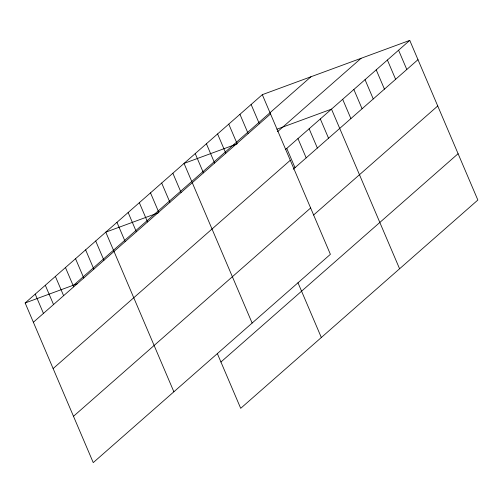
<?xml version="1.0" encoding="UTF-8"?>
<svg xmlns="http://www.w3.org/2000/svg" width="503" height="503" viewBox="0 0 503 503"><rect width="100%" height="100%" fill="white"/><g stroke="black" fill="none" stroke-linecap="round" stroke-linejoin="round"><path stroke-width="0.75" d="M262.302 94.671L330.396 254.317L93.244 462.609L25.15 302.969L262.302 94.671L409.756 40.391L477.85 200.031L240.698 408.329L217.346 353.584M73.809 285.056L310.967 76.758M33.374 322.247L270.526 113.955M277.543 131.692L361.097 58.304M285.597 149.441L409.756 40.391M53.129 368.567L290.288 160.275M293.236 169.234L417.98 59.668M73.488 416.289L310.64 207.997M313.576 215.039L437.736 105.988M220.936 362.009L458.095 153.711M237.127 143.871L184.041 163.412L252.135 323.052M276.939 129.214L331.496 109.126L399.589 268.772M158.866 212.606L105.781 232.147L173.875 391.787M25.15 302.969L77.493 283.698M398.577 50.212L406.801 69.489M387.398 60.033L395.622 79.311M376.219 69.848L384.443 89.132M365.04 79.669L373.257 98.946M353.854 89.49L362.078 108.767M342.675 99.311L350.899 118.589M320.317 118.947L328.541 138.224M309.138 128.768L317.362 148.045M297.958 138.589L306.176 157.867M286.773 148.404L294.997 167.688M251.123 104.492L259.347 123.769M239.944 114.313L248.168 133.591M297.977 282.768L321.329 337.507M228.764 124.134L236.988 143.412M217.585 133.949L225.809 153.233M206.406 143.77L214.63 163.047M195.227 153.591L203.445 172.869M172.862 173.233L181.086 192.511M161.683 183.048L169.907 202.332M150.504 192.869L158.728 212.147M139.325 202.69L147.549 221.968M128.146 212.511L136.363 231.789M116.96 222.326L125.184 241.61M95.702 241L103.926 260.277M85.623 249.853L93.847 269.13M75.544 258.705L83.768 277.983M65.465 267.558L73.69 286.836M55.387 276.411L63.611 295.689M45.308 285.264L53.532 304.541M35.229 294.117L43.453 313.394"/></g></svg>
